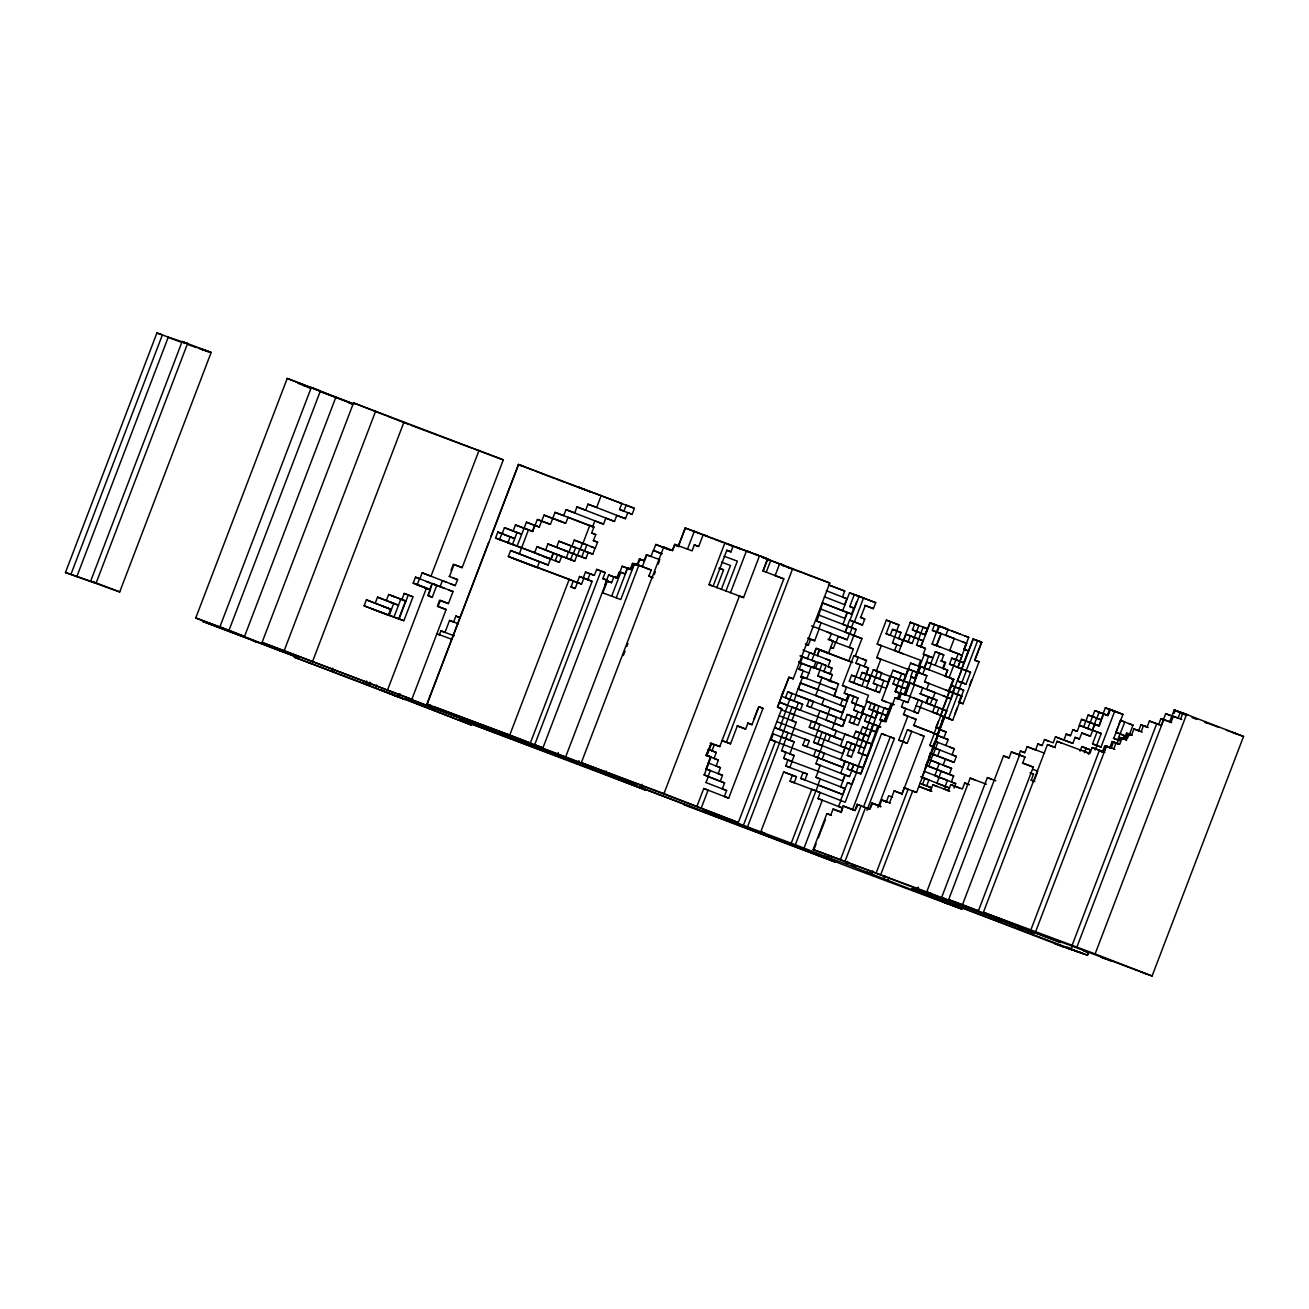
<?xml version="1.0" encoding="UTF-8"?>
<svg xmlns="http://www.w3.org/2000/svg" width="1309" height="1309" viewBox="0 0 1309 1309"><rect width="100%" height="100%" fill="white"/><g stroke="black" fill="none" stroke-linecap="round" stroke-linejoin="round"><path stroke-width="1.5" d="M65.45 572.524L156.916 332.977L162.398 334.842L70.931 574.373L65.45 572.524L119.708 591.946L211.174 352.416L182.147 341.534L90.681 581.065L96.555 583.323L70.931 574.373M76.822 576.631L168.288 337.1L188.038 343.792L182.147 341.534M90.681 581.065L96.162 582.93L187.629 343.383M221.745 627.845L195.745 617.979L287.211 378.432L354.084 404.088M195.745 617.979L228.993 630.316L320.46 390.786M336.004 396.856L244.538 636.387L228.993 630.316M436.813 585.27L432.248 597.248L427.83 595.595L432.395 583.618L452.996 591.586L448.414 603.564L440.331 600.406L438.04 606.394L446.124 609.552L411.828 699.382L262.062 642.441L353.545 402.91L503.294 459.852L462.142 567.631L453.29 564.326L451.016 570.315M411.828 699.382L284.168 650.72L375.634 411.19M312.458 661.765L403.925 422.234M332.633 668.065L331.488 671.059L334.515 672.27M366.405 599.833L390.655 609.307L388.38 615.295L364.115 605.822L366.405 599.833L391.407 609.47M375.241 603.154L377.532 597.166L398.492 605.216M386.368 600.471L388.658 594.482L405.954 601.027M388.757 615.377L391.031 609.389L382.195 606.083M389.133 615.459L393.698 603.482L377.532 597.166M366.635 680.942L365.489 683.936L368.533 685.147L369.678 682.153M393.927 617.177L400.783 599.227L388.658 594.482M401.912 599.457L404.203 593.468L413.039 596.773L403.892 620.728L364.115 605.822M370.578 682.611L369.433 685.605L364.278 683.658M405.577 600.946L398.721 618.912L372.214 608.98M404.203 593.468L408.244 595.039L399.098 618.993L403.516 620.646M432.248 597.248L428.207 595.677L430.497 589.688L413.202 583.143L415.477 577.154L419.894 578.807L422.185 572.818L431.021 576.124L479.045 450.378M299.286 659.082L294.116 657.134L404.939 699.546L375.503 687.994L376.648 685M417.244 584.714L419.518 578.725M387.579 689.908L426.456 588.101L413.202 583.143M429.745 589.525L432.019 583.536L436.437 585.188L432.395 583.618M415.477 577.154L440.102 586.694L442.393 580.705L446.811 582.358M398.836 696.699L381.164 690.088L471.584 725.121L398.836 696.699L399.981 693.705M437.861 604.742L439.579 600.258L448.414 603.564M449.478 576.451L454.059 564.474L462.142 567.631M450.852 583.945L455.27 585.598L457.561 579.609L449.102 576.369M439.219 635.34L440.937 630.856L454.19 635.814M458.395 623.771L449.56 620.45L444.978 632.427L440.937 630.856M460.31 617.701L455.876 616.048L453.601 622.037L449.56 620.45M431.283 705.682L426.93 704.046L488.682 542.368M490.957 536.379L518.397 464.515L533.728 470.438M427.159 704.078L518.626 464.531L621.824 503.49L619.55 509.479L632.132 514.322L634.407 508.334L626.177 505.127L623.886 511.099L619.55 509.479M521.391 547.767L495.538 538.032L497.829 532.043L514.535 538.49L510.183 536.854L507.892 542.842M499.433 539.619L501.952 533.647M502.181 533.663L504.456 527.674L521.391 534.137L517.039 532.518L512.473 544.495M513.161 530.93L515.435 524.942L532.828 531.454M535.806 567.222L508.35 556.505L510.641 550.516L548.16 565.03L550.451 559.041L521.62 547.784M517.055 546.148L526.431 522.209L539.472 527.085M519.346 553.772L528.492 529.818M532.37 531.405L534.661 525.416L526.431 522.209M601.24 495.457L596.659 507.434L587.97 504.178L585.679 510.166L576.991 506.91L574.7 512.899L566.012 509.643L563.721 515.631L555.016 512.375L550.451 524.353L537.41 519.477L532.599 531.438L524.14 528.198M590.948 546.557L595.3 548.176L597.591 542.188L593.468 540.584L595.759 534.596L591.635 532.992L593.926 527.003L568.073 517.268L565.783 523.256L544.037 515.108L539.243 527.069L535.119 525.465M536.952 546.687L553.429 553.118L551.138 559.107L534.661 552.676L536.952 546.687L574.7 561.201L576.991 555.212M537.181 567.762L539.472 561.774L510.641 550.516M545.657 549.944L547.931 543.955L573.342 553.658L575.616 547.669L570.822 546M550.909 559.074L553.2 553.085L574.7 561.201M556.636 547.195L558.927 541.206L584.55 550.942L586.841 544.953L574.242 540.11L571.968 546.098M559.385 562.314L561.659 556.325L557.552 554.721L555.261 560.71L559.385 562.314L543.202 556.325M566.241 557.978L568.531 551.989L547.931 543.955M568.99 552.022L571.28 546.033L558.927 541.206M570.593 559.597L572.884 553.609L585.925 558.501L588.199 552.513M577.449 555.261L579.74 549.273L592.781 554.149L595.071 548.16M580.198 549.305L582.489 543.317M426.93 704.046L509.774 734.987L569.219 579.298L508.35 556.505M595.3 548.176L582.947 543.366L589.803 525.4L593.926 527.003M581.801 556.881L584.092 550.893L592.781 554.149M573.342 580.901L571.051 586.89L575.175 588.494L577.465 582.505L581.572 584.109L583.863 578.12L579.511 576.5L577.236 582.489M573.326 519.378L592.552 526.889L594.826 520.9L603.531 524.156L605.822 518.168L614.51 521.424L616.801 515.435L625.489 518.675L627.78 512.703L632.132 514.322M583.176 578.071L585.467 572.082L594.384 575.355L596.675 569.366L605.134 572.589L602.86 578.578L606.967 580.198L542.94 747.864L435.406 707.285M509.774 734.987L530.358 743.021L592.11 581.343L587.757 579.707L590.048 573.718L594.155 575.338M601.027 570.986L534.71 744.657L542.94 747.864M604.66 585.418L608.652 574.929L617.357 578.185L619.648 572.197M604.774 586.972L607.065 580.983L611.418 582.603L607.065 580.983M602.713 592.977L607.294 581L611.647 582.62L613.921 576.647L618.273 578.267M616.67 578.12L619.19 572.164M617.586 578.202L622.151 566.224L630.856 569.48L633.147 563.492L637.712 565.144L640.003 559.156L644.355 560.776M611.647 596.25L620.793 572.295L625.129 573.931L627.42 567.942L631.772 569.562L627.649 567.959L616.228 597.902M578.922 760.627L577.776 763.605L557.176 755.571L558.321 752.577M630.169 569.431L632.46 563.443L636.796 565.063M631.085 569.497L633.376 563.508M565.684 756.864L509.397 735.74L635.699 784.189L565.684 756.864L638.857 565.243L634.292 563.59L632.002 569.579L627.649 567.959M637.025 565.079L639.316 559.09L644.126 560.759L646.417 554.771L650.982 556.423L653.273 550.434L662.19 553.707M642.294 566.797L646.875 554.82M668.146 549.289L655.793 544.462L653.502 550.451L657.625 552.054M603.171 593.01L620.793 599.538L634.521 563.623L651.227 570.069L648.937 576.058L653.044 577.662L648.708 576.025M715.418 744.952L719.77 746.572L783.796 578.905L775.108 575.649L779.673 563.672L829.775 583.012L793.189 678.831L789.082 677.228L777.644 707.171L781.768 708.774L738.309 822.543L581.343 762.689L663.679 547.097L672.368 550.353L674.659 544.364L692.052 550.876L694.326 544.888L698.679 546.524L703.26 534.547L707.367 536.15M623.329 655.514L625.031 651.015M626.749 646.531L627.895 643.537M654.189 574.667L655.334 571.673M658.198 564.179L659.343 561.185M672.499 550.909L674.773 544.92L679.126 546.557M678.307 545.935L685.18 527.969L767.778 558.894L763.212 570.871M678.537 545.951L685.409 527.985M687.47 549.24L694.326 531.274L698.45 532.878M684.034 804.855L835.289 862.091L605.02 773.979L606.165 770.985M733.236 545.886L730.946 551.874L726.822 550.271L713.11 586.203L708.987 584.599L724.99 542.679M716.759 587.774L723.615 569.808L719.279 568.171M641.885 784.287L640.739 787.282L644.781 788.869M721.341 589.41L730.487 565.472L721.554 562.183M725.922 591.063L737.343 561.119L724.073 556.227M730.487 592.715L746.506 550.794L750.613 552.398M738.309 822.543L663.958 793.598L739.421 595.988L743.545 597.591L759.547 555.671L767.778 558.894M762.983 570.839L767.549 558.878M766.174 572.377L770.756 560.399M708.562 749.288L706.271 755.277L711.082 756.946L704.226 774.912L724.581 782.929L722.29 788.918L726.642 790.538L724.352 796.527L728.704 798.163L763 708.333L758.876 706.729L752.021 724.695L747.668 723.059M706.5 755.293L711.082 743.316M706.958 755.342L711.54 743.365M724.581 782.929L720.228 781.293L722.519 775.304L718.166 773.684L720.457 767.696L716.105 766.06L718.396 760.087L714.043 758.451L716.334 752.462L711.981 750.842L714.272 744.854L710.149 743.234M708.333 762.885L706.042 768.874L710.394 770.51L708.104 776.499M708.676 761.38L709.822 758.386M706.271 768.907L708.562 762.918M696.895 806.459L703.767 788.493L708.104 790.112L701.248 808.078M706.042 782.504L708.333 776.515L703.997 774.895M726.397 742.219L792.714 568.548M730.52 743.823L722.061 740.583L730.52 743.823L737.376 725.857L745.623 729.064L747.914 723.075L752.021 724.695M754.082 718.674L758.091 708.202M783.06 691.676L781.342 696.159L802.63 704.258L800.339 710.247L792.109 707.04L789.818 713.029L820.023 724.401L815.671 736.394L820.023 738.014M779.133 702.655L777.415 707.138L781.768 708.774M779.706 701.149L788.852 677.211L793.189 678.831M833.98 736.787L836.484 730.831L811.547 721.161L809.273 727.149L813.38 728.753L817.961 716.776L787.527 705.387L792.092 693.41L787.756 691.79L785.465 697.779L802.63 704.258M792.354 775.173L790.063 781.162L794.187 782.766L796.461 776.777L783.649 771.917L760.791 831.804L764.898 833.408L747.521 826.895L779.526 743.07L771.066 739.83L773.341 733.842M800.355 662.91L802.63 656.922L799.946 655.858M820.923 609.012L818.649 615.001L856.151 629.433L849.296 647.399L853.337 648.986L848.756 660.963L852.797 662.534M827.942 639.283L836.026 642.441L838.316 636.452L847.152 639.757L849.443 633.769L816.734 621.055L819.025 615.083M805.395 644.061L808.34 645.173L810.631 639.185L814.673 640.755L819.238 628.778L811.498 625.947M842.914 767.319L791.88 747.881L794.17 741.892L785.711 738.669L787.985 732.68L779.297 729.424L781.588 723.435L777.235 721.799M747.521 826.895L743.397 825.292L775.403 741.45L771.066 739.83M798.785 662.076L801.484 663.139L799.194 669.128L803.235 670.699L800.944 676.688L804.986 678.275L800.568 676.606M795.757 694.981L802.613 677.015L820.007 683.527L817.716 689.516L800.552 683.02L798.277 689.009L802.384 690.612M793.925 701.002L796.216 695.014L813.38 701.509L811.089 707.498L806.966 705.895L809.257 699.906L813.38 701.509M796.216 722.273L791.88 720.637L794.154 714.649L790.047 713.045L787.756 719.034L796.216 722.273L793.941 728.262L815.9 736.411L813.625 742.399L842.898 753.689M813.756 654.238L816.047 648.25M811.302 666.641L832.36 674.724L830.07 680.713L817.716 675.886L820.007 669.897L811.302 666.641L806.737 678.618L802.613 677.015M793.925 714.632L798.506 702.655M817.618 654.173L819.336 649.673M817.421 655.744L819.712 649.755L828.548 653.06L833.129 641.083L829.088 639.512L831.362 633.523L826.944 631.871M781.588 750.679L785.94 752.315L783.649 758.304L791.88 761.511L794.17 755.522L781.588 750.679L785.94 738.685L773.112 733.825M828.548 653.06L816.423 648.331L811.858 660.309L815.9 661.879L813.609 667.868L798.539 662.027M815.425 668.261L817.716 662.272L826.175 665.496L823.885 671.484M828.564 584.747L844.73 591.063L842.456 597.051L846.874 598.704L844.583 604.693M789.818 740.272L792.109 734.284L775.403 727.837M819.778 669.881L822.068 663.892M822.461 602.876L842.669 610.763L849.525 592.797L875.672 602.647L873.381 608.636L864.545 605.331M788.002 759.924L792.109 761.527L789.834 767.516L785.711 765.912L788.002 759.924L783.649 758.304M817.716 675.886L822.068 677.522L819.778 683.511L836.484 689.958L834.193 695.946M830.43 647.251L833.375 648.348L835.649 642.359L853.337 648.986M844.796 618.404L847.087 612.416L822.837 602.942L820.547 608.93L845.172 618.486M847.316 626.127L842.898 624.475L847.463 612.497L851.505 614.068L853.795 608.08L849.754 606.509L854.319 594.531L858.36 596.102M802.99 650.033L830.299 660.636L828.024 666.625L832.066 668.195L829.775 674.184M845.025 632.116L849.606 620.139L854.024 621.791M856.462 602.173L854.172 608.161L849.754 606.509M849.983 620.221L859.129 596.266L863.171 597.837M802.859 745.148L805.15 739.16L809.273 740.779L806.982 746.768L802.859 745.148L824.375 753.264L822.085 759.253L842.685 767.287L844.959 761.298M851.357 627.698L853.648 621.71M820.007 710.771L817.732 716.759L842.44 726.397L844.73 720.408L819.778 710.754M853.861 635.421L845.401 632.198L847.692 626.209L852.11 627.862L849.819 633.851L861.944 638.579L855.088 656.545M863.547 597.918L854.401 621.873L862.484 625.031L864.758 619.042L860.717 617.455L865.298 605.478L873.381 608.636M800.813 778.413L803.104 772.425L807.228 774.028L804.937 780.017L800.813 778.413L842.914 794.563M822.068 677.522L838.545 683.952L833.964 695.913L847.005 700.806M828.024 713.961L830.315 707.973L791.863 693.394M825.963 719.966L828.253 713.994L806.966 705.895M817.732 744.003L822.085 732.009L809.273 727.149M846.089 700.724L848.379 694.735L844.256 693.132L846.547 687.143L842.423 685.54L853.861 655.596L858.213 657.216L855.922 663.205L868.505 668.048L866.214 674.037L862.107 672.433L859.817 678.422L868.505 681.678L870.796 675.689M822.085 745.639L826.421 733.645M822.085 759.253L817.732 757.633L822.314 745.655L813.625 742.399M842.685 780.917L844.976 774.928L815.916 763.654L818.19 757.666M879.484 678.946L881.775 672.957L873.316 669.717L866.443 687.683L849.296 681.187L851.57 675.199L855.922 676.835M842.652 699.17L840.378 705.158L844.714 706.795L842.44 712.783L821.839 704.749L824.13 698.761L798.277 689.009M828.253 741.238L830.544 735.249L822.085 732.009M815.916 777.284L820.268 778.904L817.978 784.893L842.685 794.547L844.976 788.558L815.916 777.284L818.207 771.296L791.88 761.511M828.973 857.722L791.225 843.192L811.793 789.294L840.853 800.568L838.578 806.557L842.914 808.193L817.978 798.523L820.268 792.534L790.063 781.162M846.318 700.74L848.608 694.752L844.256 693.132M851.57 675.199L868.276 681.645L870.567 675.657L866.443 674.053L861.878 686.031L853.632 682.823L860.275 664.841L855.922 663.205M855.71 704.062L857.984 698.073L849.525 694.834L840.378 718.788L844.73 720.408M795.332 844.796L818.207 784.925M864.153 666.428L866.443 660.44L853.861 655.596M861.878 713.274L864.169 707.285L851.586 702.442L853.877 696.47M851.586 702.442L855.939 704.078L853.648 710.067L858 711.687L853.419 723.664L849.296 722.061L851.586 716.072L847.234 714.452L842.669 726.43L825.504 719.934M889.318 676.098L876.277 671.222L880.859 659.245L876.735 657.642L881.317 645.664L877.194 644.061L886.34 620.106L898.923 624.949L896.632 630.938M865.985 674.02L868.276 668.032M804.037 848.052L822.33 800.143L817.978 798.523M898.694 638.547L900.985 632.558L892.525 629.318L890.235 635.307L886.111 633.703L890.693 621.726M842.669 753.673L847.25 741.696L855.71 744.936L853.419 750.924M849.541 749.337L845.189 747.701L840.623 759.678L862.811 767.859L867.392 755.882M861.993 711.736L863.138 708.742M879.501 692.559L866.673 687.7L879.501 692.559L881.775 686.571L873.316 683.331L877.652 671.337M864.398 707.318L862.107 713.307L853.648 710.067M881.791 713.814L873.087 710.558L875.377 704.586L866.918 701.346L860.046 719.312L851.357 716.056M855.71 731.306L853.419 737.294L857.542 738.898L859.833 732.909L855.71 731.306L868.98 736.214L873.561 724.237L880.646 726.92M886.373 715.467L882.25 713.863L879.959 719.852L884.082 721.455L886.373 715.467L877.668 712.211L875.377 718.199L862.566 713.34L858 725.317L849.296 722.061M871.27 743.839L867.147 742.236L871.499 743.856L875.852 731.862L871.499 730.242L862.353 754.197L858.229 752.577L862.582 740.583L858.229 738.963L851.374 756.929L847.25 755.326L851.603 743.316M845.189 761.331L840.623 773.308L849.541 776.581L851.832 770.592L855.955 772.195M1029.381 931.157L1033.93 932.924L813.167 849.525L826.895 813.593L830.79 815.032L833.08 809.044L840.853 811.956L843.143 805.968L854.826 810.32L857.117 804.331L861.666 806.099M900.985 646.188L892.525 642.948L896.861 630.954M813.838 849.836L816.112 843.847M818.403 837.858L820.121 833.375M820.694 831.869L825.259 819.892M875.377 690.956L877.668 684.967L873.316 683.331M870.812 730.177L873.103 724.188L868.751 722.568L873.316 710.591L868.98 708.954L871.254 702.966M873.103 724.188L864.627 720.948L866.918 714.959L875.148 718.183L877.439 712.194M862.353 740.567L866.918 728.589L862.566 726.97L860.291 732.958L868.751 736.182L877.897 712.227M817.732 757.633L813.625 756.029L815.9 750.041L853.664 764.554L851.374 770.543L847.25 768.939L849.541 762.951M862.124 740.55L864.398 734.562M866.689 728.573L868.98 722.584L864.627 720.948M851.603 770.576L853.893 764.587L858 766.19M854.122 778.217L851.832 784.206L847.496 782.586L840.623 800.552L845.205 802.204L856.642 772.261L860.995 773.881L881.562 719.983L885.915 721.619L895.061 697.664L907.873 702.524L910.164 696.535L901.001 693.246L898.727 699.235M900.756 646.155L903.046 640.166L894.587 636.943M910.36 622.25L898.694 652.177L894.587 650.557L896.878 644.568L892.525 642.948M914.713 623.869L912.422 629.858L925.005 634.701L927.296 628.713L910.131 622.233L918.836 625.489L912.193 643.472L903.734 640.232L906.024 634.243L910.36 635.879L922.96 640.723L920.669 646.695L916.545 645.092L918.836 639.103M887.96 682.169L890.251 676.18M890.48 676.197L888.189 682.185L871.254 675.722L883.837 680.565L881.546 686.554L886.128 688.207L892.983 670.241L905.566 675.084M885.898 701.804L881.791 700.2L890.938 676.246L903.75 681.105L910.606 663.139L919.294 666.396L914.729 678.373L910.606 676.769L912.897 670.781M864.415 748.175L866.689 742.187L858.229 738.963M858.229 766.207L862.811 754.229L866.934 755.833M841.196 812.676L842.341 809.682M908.086 641.868L910.36 635.879M897.794 692.543L895.061 691.479L897.336 685.491L893 683.854L895.274 677.866M888.647 709.478L884.311 707.858L882.021 713.847L868.98 708.954M877.897 725.857L875.623 731.846L871.499 730.242M871.729 743.888L867.163 755.866L858.229 752.577M872.187 743.921L860.749 773.864L856.642 772.261M902.605 694.212L895.52 691.512L897.794 685.523L906.27 688.763L893 683.854M891.167 703.506L893.916 704.586L891.167 703.506L884.311 721.472L879.959 719.852M884.54 721.488L889.106 709.527M887.747 715.581L892.313 703.604M852.421 809.96L881.579 733.613L894.391 738.472L866.951 810.336M918.607 639.087L923.172 627.109L927.296 628.713M908.086 669.112L903.521 681.089L890.938 676.246M897.336 699.104L899.627 693.115M901.688 687.11L908.544 669.144L917.02 672.384L908.544 669.144M902.146 687.16L899.856 693.148L895.52 691.512M856.053 809.126L857.771 804.642M946.211 628.762L929.815 622.757L925.234 634.734L912.422 629.858M920.898 646.728L930.274 622.789M813.167 849.525L840.427 859.669L861.011 805.771M903.979 694.752L908.544 682.774L904.208 681.138L908.315 682.758M906.728 688.796L911.293 676.818L915.416 678.438L917.707 672.45M907.415 688.861L905.124 694.85L901.001 693.246M935.33 740.91L946.767 710.967L909.935 696.519L914.5 684.542L910.164 682.905L905.583 694.883L901.459 693.279L899.185 699.268L895.061 697.664M918.165 699.726L922.518 701.362L918.165 713.356L901.476 706.909L903.75 700.92L907.873 702.524M863.4 807.228L890.267 736.869L894.391 738.472M918.378 666.314L920.669 660.325L877.194 644.061M936.688 632.034L932.335 630.398L934.626 624.409M840.427 859.669L844.976 861.437L865.56 807.538L869.454 808.995L871.745 803.006L879.517 805.902L881.808 799.914L890.251 803.137M914.958 678.389L924.334 654.451L928.686 656.087L924.105 668.065M913.355 684.443L915.646 678.455L910.606 676.769M922.73 674.135L925.021 668.146L920.456 666.494L913.584 684.46L935.101 692.576L932.81 698.564L936.933 700.168L934.642 706.156M940.369 715.336L952.723 720.163L961.87 696.208L924.563 681.727L926.854 675.739L918.394 672.499L920.685 666.51L953.852 679.387L946.996 697.353L951.103 698.957L946.767 697.337M929.619 745.345L933.971 746.964L929.848 745.361L934.413 733.384L913.829 725.35L916.12 719.361L903.537 714.518L905.812 708.529L901.476 706.909M824.621 856.086L846.596 864.251L847.741 861.257M941.024 633.654L936.23 645.615L932.106 644.012L938.733 626.029L930.044 622.773M977.643 640.641L966.206 670.584L949.5 664.138L951.79 658.149L963.915 662.959L959.792 661.34L966.647 643.39L945.834 635.323L948.125 629.334L939.42 626.078L937.146 632.067L954.294 638.563L949.729 650.54L962.311 655.384L957.73 667.361M870.681 807.817L872.399 803.317L876.294 804.773M924.563 668.097L926.854 662.109L931.206 663.745L928.915 669.733L920.456 666.494M902.85 741.712L907.432 729.735L911.768 731.355L907.202 743.332L898.727 740.109L907.873 716.154L903.537 714.518M930.748 663.696L935.313 651.718L943.789 654.958L941.498 660.947L945.605 662.55L943.331 668.539M877.93 807.604L903.079 741.728M935.084 665.332L939.666 653.355M883.788 800.879L886.373 801.844L888.647 795.692L892.542 797.148M928.228 696.912L925.954 702.9L930.061 704.504L932.581 698.548M926.412 702.949L928.686 696.961M889.596 802.81L894.178 790.849L901.966 793.892M943.216 666.985L944.918 662.501M945.163 676.131L947.438 670.143M945.393 676.164L947.667 670.175L926.854 662.109M932.581 712.161L934.871 706.173M901.966 793.745L904.241 787.756L908.135 789.196L876.13 873.038L844.976 861.437M743.397 825.292L704.275 810.647L848.87 866.951L962.131 909.264L867.18 872.285L871.532 873.905L872.678 870.91M901.836 794.563L924.121 736.182L907.432 729.735M936.704 713.781L938.995 707.793L926.183 702.917M966.189 643.341L963.915 649.329L968.251 650.966L963.686 662.943M947.438 629.285L968.709 637.368L964.144 649.346L968.251 650.966M950.072 686.8L948.354 691.283L952.477 692.903L954.768 686.914M949.058 691.348L951.332 685.36M942.644 709.347L949.516 691.381M944.705 716.972L940.14 728.949L936.017 727.346L938.308 721.357M924.563 681.727L928.915 683.347L926.625 689.336L947.454 697.402L940.598 715.368L952.723 720.163M943.102 709.396L934.184 733.367L938.308 734.971L916.578 792.42L912.684 790.98L880.679 874.805L876.13 873.038M961.624 668.948L973.062 639.005L981.75 642.261L974.894 660.227L979.017 661.83L962.999 703.751L958.663 702.115M941.842 721.357L943.56 716.874M952.707 692.919L973.291 639.021M939.224 728.868L941.498 722.879M942.071 721.374L943.789 716.89M951.218 697.435L952.363 694.441M952.936 692.936L955.226 686.947M959.35 688.55L961.624 682.562L957.517 680.958L962.082 668.981M928.817 757.355L930.535 752.855M932.581 746.85L934.528 742.383M937.735 733.384L953.394 692.968M926.183 764.849L927.901 760.365M928.474 758.86L930.764 752.871M931.337 751.382L934.757 742.399M924.694 769.365L928.13 760.382M928.703 758.893L930.994 752.904M931.566 751.399L934.986 742.416M935.559 740.927L937.849 734.938M922.076 776.875L924.35 770.886M924.923 769.381L928.359 760.398M928.932 758.909L940.369 728.966L936.246 727.362M883.657 878.715L884.802 875.721M930.748 760.316L933.039 754.328M933.268 754.344L937.849 742.367L934.953 741.287L954.31 748.797L952.036 754.786L956.372 756.422L954.097 762.411L932.81 754.311M922.534 784.353L924.809 778.364M957.288 694.555L959.579 688.583M948.6 718.559L957.746 694.604M888.009 880.335L889.155 877.341M945.851 745.557L948.141 739.569L943.789 737.949L946.08 731.96L939.207 729.277M930.143 753.248L937.62 755.98L939.911 749.992L932.663 747.275L956.372 756.422M926.641 785.956L928.932 779.968L921.912 777.268M960.61 697.648L958.892 702.131L962.999 703.751M959.121 702.164L963.686 690.187L950.874 685.327L953.165 679.338L949.041 677.718L958.188 653.78L932.106 644.012M965.977 684.198L970.558 672.221L966.435 670.617L961.853 682.594L965.977 684.198L957.517 680.958M954.768 714.158L957.059 708.169M969.413 685.736L971.687 679.747M929.848 790.571L930.994 787.576L919.785 783.273M948.403 790.603L932.842 784.795L930.552 790.783L918.869 786.431L931.861 791.421M943.102 765.143L945.393 759.155M938.995 777.153L941.286 771.165L928.474 766.305M936.933 783.158L939.224 777.17L934.871 775.55L937.162 769.561L926.183 765.274M953.983 788.1L955.701 783.6L951.348 781.98L953.639 775.992L949.287 774.355L951.578 768.367L928.245 759.269L930.977 760.333L928.703 766.321L925.954 765.258M945.18 786.382L947.454 780.393L934.642 775.533M944.264 789.392L945.409 786.398M948.387 790.996L950.694 784.615L962.377 788.967L964.668 782.978L968.562 784.418M917.985 887.404L916.84 890.398L921.421 892.051M917.069 890.431L918.214 887.437M917.298 890.447L918.443 887.453M880.679 874.805L931.288 893.654L926.739 891.887L970.182 778.119L986.413 784.238M995.838 780.835L987.395 777.611L941.662 897.369L946.211 899.152M1028.727 930.323L1060.814 942.595L948.632 899.61L1003.512 755.898L1009.059 757.927L1011.333 751.939L1024.963 757.027L1022.673 763.016L1033.292 767.123L978.412 910.835L975.647 909.82M1018.746 755.522L1020.464 751.039L1024.816 752.659L1027.107 746.67L1044.484 753.182M948.632 899.61L962.475 904.699L1019.646 754.982M1035.566 749.91L1037.857 743.921L1042.193 745.557L1044.484 739.569L1053.189 742.825L1055.463 736.836L1072.856 743.332L1075.147 737.343L1079.5 738.98L1081.774 732.991L1090.479 736.247L1092.77 730.258L1096.877 731.862M1030.003 772.785L1033.537 774.143L1031.263 780.131L1034.797 781.506M1028.334 929.815L983.419 912.275L1047.445 744.592L1054.743 747.308L1057.034 741.319L1089.873 753.526L1092.164 747.537L1104.207 752.086M1033.865 781.653L1037.284 772.67M1092.082 730.193L1079.483 725.35L1077.209 731.338L1072.856 729.718L1070.566 735.707L1066.23 734.071L1063.939 740.06L1072.627 743.316M1107.856 715.499L1103.749 713.896L1099.167 725.873L1081.545 719.345L1079.254 725.333L1101.229 733.482L1096.647 745.459M1083.607 726.953L1088.188 714.976L1096.877 718.232L1099.167 712.243M1087.73 728.573L1090.021 722.584M1090.25 722.601L1094.815 710.623L1108.085 715.516L1110.376 709.527L1114.728 711.163L1101 747.095L1092.54 743.856L1097.106 731.878L1101.229 733.482M1080.072 751.104L1081.79 746.605L1090.25 749.844L1088.532 754.344M1094.357 724.204L1096.647 718.216L1101 719.852L1103.291 713.863M1092.311 730.209L1094.586 724.221M1092.54 730.226L1094.815 724.253L1098.938 725.857L1101.229 719.868M1084.425 752.724L1086.126 748.241M1103.045 713.83L1105.336 707.842L1122.958 714.37L1113.812 738.325L1117.935 739.945M1109.688 709.478L1107.398 715.467L1094.815 710.623M1107.627 715.483L1109.917 709.494M1095.175 749.975L1096.893 745.492M983.419 912.275L1030.87 929.897L1099.462 750.237M1102.407 751.808L1104.698 745.819L1110.899 748.044L1106.138 746.195L1103.863 752.184L1099.118 750.352M1030.87 929.897L1035.615 931.73L1106.498 746.097L1114.892 749.288M1109.803 747.554L1112.077 741.565L1119.375 744.281M1123.187 738.554L1124.333 735.56L1115.873 732.32L1118.164 726.331M1118.737 724.842L1120.439 720.343L1124.791 721.979L1117.706 739.912M1111.243 747.946L1113.534 741.958L1119.26 744.052M1113.795 748.813L1116.086 742.825L1119.735 744.183L1122.026 738.194L1126.771 740.027L1119.473 737.311L1117.182 743.299M1119.424 740.796L1120.569 737.801M1132.22 735.265L1126.509 733.171L1124.218 739.16L1119.473 737.311M1125.675 739.536L1127.965 733.547L1131.614 734.905L1133.905 728.917L1142.299 732.124M1127.344 738.538L1129.062 734.038M1129.029 735.674L1133.021 725.186L1120.439 720.343M1138.65 730.766L1140.924 724.777L1146.651 726.871M1141.203 731.633L1143.477 725.644L1147.142 727.002L1149.417 721.014L1156.714 723.73L1072.12 945.294L1035.615 931.73M1072.447 945.802L1071.302 948.796L1066.95 947.176M1158.563 724.793L1160.854 718.805L1164.503 720.163M1161.116 725.677L1165.681 713.7L1172.979 716.399M1072.12 945.294L1076.865 947.127L1163.75 719.574L1171.048 722.29L1173.339 716.301L1181.732 719.492M1169.608 721.913L1174.173 709.936L1187.672 714.861M1174.124 713.405L1175.269 710.411L1184.416 714.207L1179.671 712.358M1087.304 955.194L1088.45 952.199M1078.616 951.938L1087.534 955.21L1088.679 952.216M1180.636 719.017L1182.927 713.029L1243.55 736.476L1152.084 976.023L1021.036 927.099L1025.781 928.948M1076.865 947.127L1095.109 953.917L1186.576 714.387M181.558 342.385L168.697 337.493M183.751 343.122L184.847 343.498M211.174 352.416L202.404 349.438L208.295 351.696L205.006 350.583M194.027 346.869L196.219 347.605M198.412 348.358L199.508 348.734M200.604 349.094L203.909 350.207M1024.963 757.027L1011.333 751.939M1033.292 767.123L1022.444 763.032M1030.772 773.128L1033.537 774.143M1031.034 780.148L1033.799 781.162M1176.366 710.902L1180.014 712.26M1219.104 727.477L1204.493 722.061L1207.667 723.288M1226.402 730.193L1243.55 736.476M1140.924 724.777L1148.238 727.493M1126.509 733.171L1131.254 735.02M1105.794 746.31L1109.443 747.652M880.859 806.688L877.603 805.411L880.63 806.589M926.739 891.887L1033.259 932.613M995.102 916.922L1002.399 919.638M828.139 855.464L832.033 856.904M852.208 864.938L856.102 866.394M585.827 489.959L578.578 487.243L590.932 492.069L583.683 489.353M587.283 490.499L634.407 508.334M550.353 476.869L535.103 470.962M551.809 477.425L554.705 478.505M556.161 479.045L564.85 482.301M566.306 482.841L582.243 488.813M409.03 424.541L393.96 418.7M410.502 425.098L437.01 435.013M438.482 435.57L472.369 448.267M473.842 448.807L503.294 459.852M298.125 383.373L300.988 384.437M302.412 384.961L306.682 386.564M308.106 387.104L310.953 388.168M319.511 391.358L352.236 403.647M710.116 537.639L713.012 538.719M714.469 539.259L723.157 542.515M724.613 543.055L758.631 555.589L754.508 553.985M348.701 402.877L351.548 403.941M786.3 566.748L790.652 568.368L786.529 566.764M829.775 583.012L803.464 573.227M786.071 566.732L794.776 569.988M796.216 570.528L802.024 572.688M951.545 630.889L960.25 634.145M964.357 635.749L968.709 637.368M828.532 584.992L844.73 591.063M875.672 602.647L849.525 592.797M977.185 640.608L981.521 642.228L974.665 660.194L979.017 661.83M726.593 550.255L730.946 551.874M936.459 632.018L940.795 633.638M962.311 641.754L966.647 643.39M898.923 624.949L886.34 620.106M842.669 610.763L851.881 614.15M860.34 617.39L864.758 619.042M922.96 640.723L906.024 634.243M957.959 653.747L962.311 655.384M655.793 544.462L670.813 550.353M719.05 568.155L723.386 569.791M1128.685 723.566L1133.021 725.186M849.606 620.139L862.484 625.031M886.111 633.703L894.816 636.959M916.545 645.092L925.479 648.364L923.189 654.353L931.877 657.609M898.465 638.53L902.817 640.15M658.378 552.545L661.274 553.625M940.582 660.865L945.605 662.55M949.5 664.138L957.959 667.377L960.25 661.389L951.79 658.149M957.501 667.328L970.558 672.221M556.849 519.968L561.201 521.604M591.406 532.976L595.759 534.596M646.417 554.771L659.916 559.696M1115.873 732.32L1120.226 733.956M1119.98 733.924L1124.333 735.56M816.734 621.055L821.152 622.724L818.861 628.713L847.152 639.757M943.102 668.523L947.667 670.175M853.108 635.274L861.944 638.579M593.239 540.568L597.591 542.188M708.987 584.599L743.545 597.591M639.316 559.09L643.668 560.727M944.705 676.098L947.601 677.178M949.5 677.767L953.852 679.387M574.242 540.11L582.947 543.366M651.227 570.069L634.292 563.59M1090.25 736.214L1081.774 732.991M828.712 639.43L833.129 641.083M876.735 657.642L907.17 669.03M950.645 685.294L963.686 690.187M807.686 638.072L814.673 640.755M862.091 658.803L866.443 660.44M945.163 689.761L961.87 696.208M563.95 550.336L566.846 551.416M568.531 551.989L585.925 558.501M943.102 695.766L947.454 697.402M848.756 660.963L817.012 648.708M863.924 666.396L868.505 668.048M818.927 649.853L851.325 661.978M814.133 654.32L809.715 652.667L807.44 658.656L800.699 656.022M919.769 693.688L936.933 700.168M825.881 658.967L830.299 660.636M862.107 672.433L870.567 675.657M901.459 687.094L897.107 685.474L901.688 673.497L905.795 675.1M495.538 538.032L534.661 552.676M546.802 557.47L551.138 559.107M537.639 554.182L540.535 555.261M602.631 578.562L606.967 580.198M914.058 698.122L918.394 699.742L913.829 711.72L918.165 713.356M802.63 656.922L815.9 661.879M895.061 691.479L899.398 693.099M938.766 707.76L946.767 710.967M827.648 666.543L832.066 668.195M539.472 561.774L548.16 565.03M915.875 705.715L920.456 707.367M823.656 671.468L832.36 674.724M849.296 681.187L853.632 682.823M932.352 712.145L941.056 715.401L920.227 707.351M799.979 662.829L811.76 667.246M512.473 558.125L581.572 584.109M798.817 669.046L803.235 670.699M799.161 669.374L809.469 673.235M829.841 680.696L838.545 683.952M842.423 685.54L868.505 695.292L866.231 701.28L870.567 702.917M881.791 700.2L893.376 704.537M828.581 680.647L831.526 681.744L828.826 680.696M570.822 586.874L575.175 588.494M911.768 717.741L916.12 719.361M832.131 688.321L836.484 689.958M936.017 727.346L940.369 728.966M800.912 676.933L803.857 678.046M887.96 709.413L874.919 704.537L872.628 710.525L876.752 712.129L879.043 706.14L866.918 701.346M938.831 729.244L946.08 731.96M1033.276 769.528L1037.857 771.165M800.552 683.02L817.945 689.532L815.671 695.521L844.714 706.795M934.413 733.384L913.6 725.333M855.006 703.997L864.169 707.285M933.955 733.351L938.308 734.971M919.785 734.545L924.121 736.182M949.974 747.177L954.31 748.797M873.561 724.237L880.564 726.92M827.795 713.945L836.484 717.201L832.148 729.195L836.484 730.831M453.143 577.956L457.561 579.609M859.833 732.909L864.169 734.545M930.519 760.3L939.224 763.556L936.933 769.545L949.287 774.355M942.873 765.111L951.578 768.367M790.047 713.045L785.465 711.392L787.756 705.404L779.51 702.197M831.69 729.162L866.689 742.187M426.472 581.654L429.417 582.767M440.102 586.694L444.52 588.346M448.562 589.934L452.996 591.586M758.647 706.713L763 708.333M860.52 746.588L856.168 744.968L864.644 748.208M833.293 736.738L842.211 740.01M819.794 737.998L824.375 739.65M844.73 747.668L840.378 746.032L844.959 734.054L849.083 735.658M936.704 783.142L949.516 788.002M809.273 740.779L791.88 734.267L794.17 728.279L785.695 725.039L787.985 719.05L783.404 717.414L785.695 711.425L781.342 709.789M847.25 755.326L851.603 756.946M922.289 784.336L930.994 787.576M408.244 595.039L412.662 596.691M437.288 606.247L446.124 609.552M781.358 737.032L785.711 738.669M391.571 595.84L394.893 597.019M400.783 599.227L405.201 600.88M745.623 729.064L737.147 725.841M783.878 744.69L779.297 743.054L785.924 725.055L781.358 723.419L783.633 717.43L779.297 715.794M847.25 768.939L856.184 772.212L858.459 766.223L862.582 767.827M390.753 602.369L398.116 605.134M390 602.222L393.322 603.4M794.17 755.522L789.818 753.902L792.109 747.914L783.649 744.674M815.916 763.654L820.252 765.29L817.978 771.279L842.914 780.933M436.748 633.72L451.867 639.316M785.711 765.912L807.228 774.028M844.976 788.558L840.623 786.922L845.205 774.944L849.312 776.564M711.376 743.757L714.272 744.854M796.461 776.777L783.649 771.917M711.082 756.946L706.729 755.309L711.311 743.348L719.77 746.572M706.042 755.26L710.394 756.88M262.062 642.441L284.168 650.72M581.343 762.689L663.958 793.598M278.163 649.689L298.256 657.478L202.388 621.3L295.703 656.807M509.496 736.64L513.913 738.292M517.202 739.716L521.62 741.385M557.176 755.571L505.012 736.051L577.776 763.605M760.791 831.804L791.225 843.192M912.275 888.762L1087.534 955.21M605.02 773.979L784.206 842.178M916.382 890.365L912.046 888.729L1063.513 946.882L1059.161 945.245M745.443 826.715L749.795 828.352M957.108 906.401L961.461 908.021M1068.995 948.6L1082.739 953.541L1078.387 951.921M1059.39 945.262L1073.118 950.203L1068.766 948.583M296.243 657.887L368.533 685.147M375.503 687.994L363.362 683.2M188.152 344.611L192.554 346.312M156.916 332.977L168.288 337.1M96.162 582.93L119.708 591.946M1003.512 755.898L1008.83 757.944M962.475 904.699L978.412 910.835M1174.173 709.936L1178.918 711.769M1185.12 713.994L1180.374 712.161L1178.084 718.15L1173.339 716.301M1232.603 732.418L1237.349 734.251M1178.215 711.981L1184.056 714.305M1181.503 713.438L1186.249 715.287M1192.09 717.61L1196.835 719.443M1165.681 713.7L1170.426 715.532M1163.75 719.574L1171.67 722.65M1160.854 718.805L1164.012 720.032M1161.95 719.296L1165.108 720.523M1149.417 721.014L1161.476 725.562M1133.905 728.917L1139.746 731.256M1127.965 733.547L1131.123 734.774M1112.077 741.565L1119.031 744.379M1106.498 746.097L1111.865 748.29M1092.164 747.537L1104.829 752.446M1083.672 751.301L1088.434 753.133M1057.034 741.319L1061.779 743.152M1047.445 744.592L1055.365 747.668M1095.109 953.917L1152.084 976.023M1141.137 971.949L1145.882 973.798M1106.825 959.366L1111.57 961.199M1100.624 957.141L1105.369 958.973M1083.476 950.841L1088.221 952.69M973.062 639.005L981.75 642.261M779.673 563.672L783.796 565.275L761.822 557.127L781.048 564.621M939.42 626.078L946.292 628.762M745.59 550.713L749.697 552.316M782.422 565.161L785.155 566.224M943.085 627.649L945.834 628.729M736.656 547.44L740.779 549.044M929.815 622.757L933.939 624.36M727.739 544.168L731.846 545.771M685.18 527.969L708.742 537.099M518.626 464.531L522.749 466.151M518.397 464.515L522.52 466.119M932.335 630.398L941.253 633.687L936.688 645.648L940.795 647.268M302.248 385.042L306.437 386.679M307.828 387.219L310.626 388.315M762.754 570.822L783.796 578.905M694.326 544.888L698.45 546.491M587.97 504.178L625.489 518.675M1110.376 709.527L1122.958 714.37M1105.336 707.842L1118.377 712.734M674.659 544.364L678.766 545.984M892.525 629.318L900.985 632.558M576.991 506.91L614.51 521.424M674.773 544.92L678.896 546.54M935.313 651.718L943.789 654.958M921.127 646.744L925.25 648.348M903.734 640.232L912.193 643.472M663.679 547.097L667.786 548.716M664.481 547.718L671.353 550.402M566.012 509.643L603.531 524.156M1092.524 716.612L1101 719.852M1088.188 714.976L1092.295 716.596M924.334 654.451L932.793 657.691M658.771 552.578L661.732 553.674M555.016 512.375L572.18 518.871M1081.545 719.345L1098.709 725.841M898.923 652.193L903.046 653.796M544.037 515.108L552.283 518.331M552.742 518.364L565.324 523.207M1113.354 738.292L1117.477 739.896M910.606 663.139L914.729 664.743M537.41 519.477L549.993 524.32M1072.856 729.718L1076.98 731.322M918.394 672.499L926.854 675.739M632.46 563.443L636.567 565.046M1092.54 743.856L1101 747.095M1075.147 737.343L1079.271 738.963M1066.23 734.071L1070.337 735.674M892.983 670.241L901.23 673.448M627.42 567.942L631.543 569.546M622.151 566.224L630.398 569.448M515.435 524.942L523.682 528.149M1081.79 746.605L1090.25 749.844M1055.463 736.836L1063.71 740.043M910.164 682.905L922.747 687.749L920.456 693.737L932.352 698.531M873.316 669.717L881.775 672.957M620.793 572.295L624.9 573.898M504.456 527.674L516.81 532.501M1044.484 739.569L1048.607 741.172M596.675 569.366L605.134 572.589M613.921 576.647L618.044 578.251M608.652 574.929L616.899 578.153M497.829 532.043L509.954 536.837M1037.857 743.921L1041.964 745.525M817.716 662.272L826.175 665.496M585.467 572.082L589.59 573.686M508.121 542.875L512.244 544.479M1027.107 746.67L1035.337 749.893M583.863 578.12L592.11 581.343M579.511 576.5L587.757 579.707M1020.464 751.039L1024.587 752.642M568.76 579.249L577.007 582.472M884.311 707.858L888.418 709.462M849.525 694.834L857.984 698.073M937.162 735.298L948.141 739.569M939.666 736.345L943.789 737.949M817.716 689.516L846.776 700.79M881.562 719.983L885.686 721.603M862.566 713.34L866.689 714.943M932.352 747.243L935.101 748.323M830.315 707.973L842.669 712.8M847.234 714.452L859.817 719.296M804.675 698.253L808.798 699.857M787.756 691.79L790.489 692.854M898.727 740.109L907.202 743.332M881.579 733.613L885.686 735.216M937.62 755.98L954.097 762.411M862.566 726.97L871.041 730.193M987.395 777.611L991.944 779.379M779.28 702.18L787.527 705.387M970.182 778.119L974.73 779.886M941.286 771.165L953.639 775.992M964.668 782.978L969.216 784.745M924.121 771.279L955.701 783.6M826.192 733.613L842.669 740.043M847.25 741.696L855.71 744.936M817.732 730.389L837.858 738.374M950.694 784.615L959.792 788.149M920.702 776.761L949.287 787.985M845.189 747.701L853.664 750.941M824.146 739.634L844.959 747.684M945.18 789.458L949.729 791.241M932.842 784.795L937.391 786.562M775.173 727.82L779.297 729.424M785.94 738.685L794.17 741.892M904.241 787.756L916.382 792.469M894.178 790.849L902.408 794.105M847.496 782.586L851.603 784.189M881.808 799.914L886.357 801.681M883.117 800.552L886.815 802.057M871.745 803.006L879.975 806.279M857.117 804.331L869.912 809.355M708.104 749.255L716.334 752.462M709.249 749.762L711.981 750.842M843.143 805.968L855.284 810.68M705.813 755.244L718.396 760.087M833.08 809.044L840.656 811.989M708.104 762.869L720.457 767.696M826.895 813.593L831.444 815.36M705.813 768.858L722.519 775.304M707.874 776.482L720.228 781.293M705.813 782.487L726.642 790.538M703.767 788.493L728.704 798.163M1018.353 927.116L1022.902 928.899M996.296 919.065L1000.861 920.832M1073.805 950.269L1077.929 951.872M1073.576 950.252L1077.7 951.856M1063.972 946.914L1068.308 948.55M935.15 896.992L939.273 898.596M1054.579 943.609L1058.703 945.213M871.532 873.905L846.596 864.251M944.738 902.768L948.861 904.372M252.948 640.821L257.153 642.457M353.545 402.91L385.877 415.542M387.219 416.066L392.602 418.176M319.118 390.409L311.346 387.366L219.879 626.896L280.028 650.655M352.072 403.516L287.211 378.432M299.548 383.193L303.426 384.715M826.274 590.735L846.874 598.704M824.375 596.806L844.959 604.774M852.11 627.862L856.151 629.433M830.675 647.301L833.375 648.348M805.64 644.11L808.34 645.173M422.185 572.818L455.27 585.598M425.327 587.872L430.497 589.688M416.851 584.648L428.976 589.377M455.876 616.048L458.575 617.095M713.88 815.785L717.921 817.356M499.154 733.024L503.196 734.611M406.085 697.452L410.126 699.039M434.375 708.513L405.708 697.386L525.285 742.874L429.957 706.86L433.999 708.431M208.082 622.724L211.96 624.246M394.614 695.652L397.658 696.846M308.711 662.534L311.738 663.728M1103.503 752.299L1099.855 750.941L1103.503 752.299M784.86 566.208L781.964 565.112L784.696 566.192M590.31 768.498L460.13 719.721L645.812 790.194L590.31 768.498"/></g></svg>
